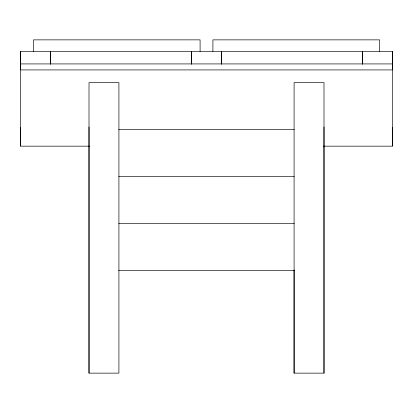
<?xml version="1.0" encoding="UTF-8"?>
<svg xmlns="http://www.w3.org/2000/svg" width="413" height="413" viewBox="0 0 413 413"><rect width="100%" height="100%" fill="white"/><g stroke="black" fill="none" stroke-linecap="round" stroke-linejoin="round"><path stroke-width="0.62" d="M89.698 146.171L20.65 146.171L20.65 51.398L392.35 51.398L392.35 69.926L20.65 69.926L20.65 51.398M50.556 64.211L50.556 51.398L50.556 63.922M89.007 373.135L89.007 82.61L118.913 82.61L118.913 373.135L89.007 373.135L89.007 126.977M191.544 64.211L191.544 51.398L191.544 63.922M221.456 64.211L221.456 51.398L221.456 63.922M323.993 126.977L323.993 373.135L294.087 373.135L294.087 270.045M362.444 64.211L362.444 51.398L362.444 63.922M323.302 146.171L392.35 146.171L392.35 51.398M20.65 63.922L392.35 63.922M118.794 129.61L294.206 129.61M118.794 176.604L294.206 176.604M118.794 223.603L294.206 223.603M118.707 270.598L294.293 270.598M392.35 127.638L392.35 146.171M379.532 51.398L379.532 39.865L212.907 39.865L212.907 51.398M323.993 373.135L323.993 82.61L294.087 82.61L294.087 373.135M200.093 51.398L200.093 39.865L33.468 39.865L33.468 51.398M20.65 127.638L20.65 146.171"/></g></svg>
